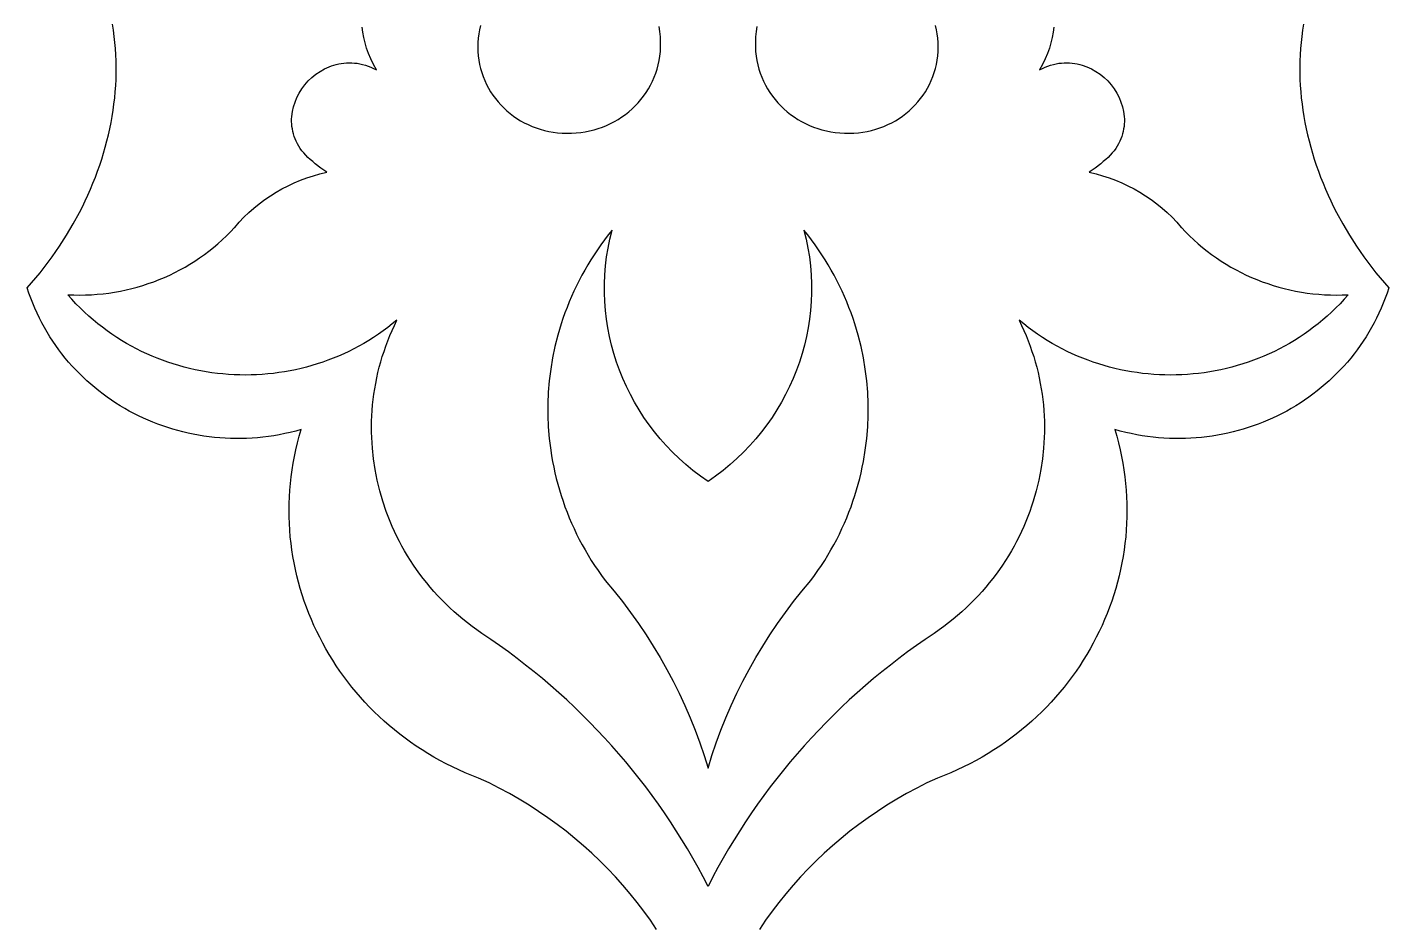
# Model space of a CAD drawing. Extents: x -50 to 50, y -409 to 409.
# Drawn here: x -42.5 to 42.5, y -267.7 to -211.7 of the extents above; entities that cross this region are included whole.
import ezdxf

# ---------------------------------------------------------------- set-up
doc = ezdxf.new("R2010")
doc.units = 0
doc.layers.add('COUCHE_1', color=18, linetype='CONTINUOUS')

msp = doc.modelspace()

# ---------------------------------------------------------------- linework, layer by layer
at = {"layer": 'COUCHE_1'}
for points in [[(-3.207, -268.056), (-3.598, -267.481), (-4.004, -266.917), (-4.425, -266.363), (-4.861, -265.821), (-5.312, -265.29), (-5.777, -264.771), (-6.257, -264.264), (-6.75, -263.77), (-7.258, -263.288), (-7.778, -262.819), (-8.312, -262.363), (-8.859, -261.921), (-9.418, -261.493), (-9.991, -261.079), (-10.575, -260.679), (-11.171, -260.293), (-11.779, -259.923), (-12.399, -259.568), (-13.029, -259.229), (-13.671, -258.905), (-14.323, -258.597), (-14.741, -258.435), (-15.152, -258.264), (-15.558, -258.085), (-15.956, -257.897), (-16.349, -257.7), (-16.735, -257.496), (-17.114, -257.283), (-17.487, -257.063), (-17.853, -256.835), (-18.212, -256.599), (-18.565, -256.356), (-18.91, -256.106), (-19.249, -255.848), (-19.58, -255.584), (-19.904, -255.312), (-20.221, -255.035), (-20.531, -254.75), (-20.833, -254.459), (-21.128, -254.162), (-21.415, -253.859), (-21.694, -253.55), (-21.966, -253.236), (-22.23, -252.915), (-22.486, -252.59), (-22.735, -252.259), (-22.975, -251.923), (-23.207, -251.581), (-23.431, -251.235), (-23.647, -250.885), (-23.854, -250.53), (-24.053, -250.17), (-24.243, -249.806), (-24.425, -249.438), (-24.599, -249.066), (-24.763, -248.691), (-24.919, -248.311), (-25.066, -247.929), (-25.204, -247.543), (-25.333, -247.153), (-25.453, -246.761), (-25.564, -246.366), (-25.665, -245.968), (-25.757, -245.568), (-25.84, -245.165), (-25.913, -244.76), (-25.977, -244.353), (-26.031, -243.943), (-26.075, -243.532), (-26.11, -243.12), (-26.134, -242.706), (-26.149, -242.29), (-26.154, -241.873), (-26.148, -241.455), (-26.133, -241.037), (-26.107, -240.617), (-26.071, -240.197), (-26.024, -239.777), (-25.967, -239.356), (-25.899, -238.935), (-25.821, -238.514), (-25.732, -238.093), (-25.632, -237.673), (-25.522, -237.253), (-25.4, -236.833), (-25.74, -236.928), (-26.08, -237.014), (-26.421, -237.091), (-26.762, -237.16), (-27.103, -237.219), (-27.443, -237.271), (-27.784, -237.313), (-28.124, -237.348), (-28.464, -237.374), (-28.803, -237.392), (-29.141, -237.401), (-29.479, -237.403), (-29.815, -237.396), (-30.15, -237.381), (-30.484, -237.359), (-30.817, -237.328), (-31.148, -237.29), (-31.478, -237.244), (-31.805, -237.191), (-32.131, -237.13), (-32.454, -237.061), (-32.776, -236.985), (-33.095, -236.902), (-33.411, -236.811), (-33.725, -236.713), (-34.036, -236.608), (-34.344, -236.495), (-34.65, -236.376), (-34.952, -236.25), (-35.25, -236.117), (-35.546, -235.977), (-35.838, -235.83), (-36.126, -235.677), (-36.41, -235.517), (-36.69, -235.35), (-36.967, -235.177), (-37.239, -234.998), (-37.506, -234.812), (-37.769, -234.62), (-38.028, -234.422), (-38.282, -234.218), (-38.531, -234.007), (-38.775, -233.791), (-39.013, -233.569), (-39.247, -233.341), (-39.475, -233.107), (-39.697, -232.867), (-39.914, -232.622), (-40.125, -232.371), (-40.33, -232.115), (-40.529, -231.853), (-40.722, -231.586), (-40.908, -231.313), (-41.088, -231.036), (-41.261, -230.753), (-41.428, -230.465), (-41.587, -230.172), (-41.74, -229.874), (-41.885, -229.571), (-42.023, -229.264), (-42.154, -228.951), (-42.277, -228.634), (-42.392, -228.313), (-42.5, -227.986), (-42.226, -227.675), (-41.958, -227.36), (-41.696, -227.04), (-41.44, -226.717), (-40.947, -226.057), (-40.48, -225.383), (-40.039, -224.694), (-39.625, -223.993), (-39.238, -223.28), (-39.055, -222.92), (-38.879, -222.557), (-38.71, -222.191), (-38.549, -221.823), (-38.395, -221.454), (-38.248, -221.082), (-38.108, -220.708), (-37.976, -220.332), (-37.852, -219.955), (-37.735, -219.577), (-37.626, -219.197), (-37.525, -218.815), (-37.432, -218.433), (-37.346, -218.05), (-37.269, -217.666), (-37.2, -217.281), (-37.139, -216.896), (-37.086, -216.511), (-37.041, -216.125), (-37.005, -215.739), (-36.977, -215.353), (-36.958, -214.967), (-36.947, -214.582), (-36.945, -214.196), (-36.952, -213.812), (-36.967, -213.428), (-36.992, -213.045), (-37.025, -212.662), (-37.068, -212.281), (-37.119, -211.901), (-37.18, -211.522)], [(-14.2, -211.603), (-14.262, -211.864), (-14.311, -212.129), (-14.346, -212.398), (-14.368, -212.671), (-14.375, -212.948), (-14.368, -213.225), (-14.346, -213.498), (-14.311, -213.767), (-14.262, -214.032), (-14.2, -214.292), (-14.125, -214.547), (-14.038, -214.797), (-13.938, -215.041), (-13.827, -215.28), (-13.705, -215.512), (-13.571, -215.737), (-13.426, -215.955), (-13.271, -216.166), (-13.107, -216.369), (-12.932, -216.564), (-12.748, -216.751), (-12.555, -216.929), (-12.353, -217.098), (-12.144, -217.258), (-11.926, -217.408), (-11.7, -217.548), (-11.468, -217.678), (-11.228, -217.796), (-10.982, -217.904), (-10.73, -218), (-10.472, -218.085), (-10.208, -218.157), (-9.939, -218.217), (-9.666, -218.265), (-9.388, -218.299), (-9.106, -218.32), (-8.82, -218.327), (-8.526, -218.327), (-8.235, -218.313), (-7.949, -218.286), (-7.666, -218.244), (-7.388, -218.19), (-7.115, -218.122), (-6.848, -218.042), (-6.586, -217.95), (-6.33, -217.846), (-6.08, -217.73), (-5.838, -217.603), (-5.602, -217.466), (-5.374, -217.317), (-5.154, -217.159), (-4.942, -216.991), (-4.738, -216.813), (-4.544, -216.626), (-4.359, -216.43), (-4.184, -216.225), (-4.019, -216.013), (-3.864, -215.792), (-3.72, -215.565), (-3.587, -215.329), (-3.466, -215.088), (-3.357, -214.839), (-3.26, -214.585), (-3.176, -214.324), (-3.105, -214.059), (-3.047, -213.788), (-3.003, -213.512), (-2.973, -213.232), (-2.958, -212.948), (-2.962, -212.623), (-2.974, -212.302), (-2.999, -211.985), (-3.039, -211.674)], [(3.039, -211.674), (2.999, -211.985), (2.974, -212.302), (2.962, -212.623), (2.958, -212.948), (2.973, -213.232), (3.003, -213.512), (3.047, -213.788), (3.105, -214.059), (3.176, -214.324), (3.26, -214.585), (3.357, -214.839), (3.466, -215.088), (3.587, -215.329), (3.72, -215.565), (3.864, -215.792), (4.019, -216.013), (4.184, -216.225), (4.359, -216.43), (4.544, -216.626), (4.738, -216.813), (4.942, -216.991), (5.154, -217.159), (5.374, -217.317), (5.602, -217.466), (5.838, -217.603), (6.08, -217.73), (6.33, -217.846), (6.586, -217.95), (6.848, -218.042), (7.115, -218.122), (7.388, -218.19), (7.666, -218.244), (7.949, -218.286), (8.235, -218.313), (8.526, -218.327), (8.82, -218.327), (9.106, -218.32), (9.388, -218.299), (9.666, -218.265), (9.939, -218.217), (10.208, -218.157), (10.472, -218.085), (10.73, -218), (10.982, -217.904), (11.228, -217.796), (11.468, -217.678), (11.7, -217.548), (11.926, -217.408), (12.144, -217.258), (12.353, -217.098), (12.555, -216.929), (12.748, -216.751), (12.932, -216.564), (13.107, -216.369), (13.271, -216.166), (13.426, -215.955), (13.571, -215.737), (13.705, -215.512), (13.827, -215.28), (13.938, -215.041), (14.038, -214.797), (14.125, -214.547), (14.2, -214.292), (14.262, -214.032), (14.311, -213.767), (14.346, -213.498), (14.368, -213.225), (14.375, -212.948), (14.368, -212.671), (14.346, -212.398), (14.311, -212.129), (14.262, -211.864), (14.2, -211.603)], [(37.18, -211.522), (37.119, -211.901), (37.068, -212.281), (37.025, -212.662), (36.992, -213.045), (36.967, -213.428), (36.952, -213.812), (36.945, -214.196), (36.947, -214.582), (36.958, -214.967), (36.977, -215.353), (37.005, -215.739), (37.041, -216.125), (37.086, -216.511), (37.139, -216.896), (37.2, -217.281), (37.269, -217.666), (37.346, -218.05), (37.432, -218.433), (37.525, -218.815), (37.626, -219.197), (37.735, -219.577), (37.852, -219.955), (37.976, -220.332), (38.108, -220.708), (38.248, -221.082), (38.395, -221.454), (38.549, -221.823), (38.71, -222.191), (38.879, -222.557), (39.055, -222.92), (39.238, -223.28), (39.625, -223.993), (40.039, -224.694), (40.48, -225.383), (40.947, -226.057), (41.44, -226.717), (41.696, -227.04), (41.958, -227.36), (42.226, -227.675), (42.5, -227.986), (42.392, -228.313), (42.277, -228.634), (42.154, -228.951), (42.023, -229.264), (41.885, -229.571), (41.74, -229.874), (41.587, -230.172), (41.428, -230.465), (41.261, -230.753), (41.088, -231.036), (40.908, -231.313), (40.722, -231.586), (40.529, -231.853), (40.33, -232.115), (40.125, -232.371), (39.914, -232.622), (39.697, -232.867), (39.475, -233.107), (39.247, -233.341), (39.013, -233.569), (38.775, -233.791), (38.531, -234.007), (38.282, -234.218), (38.028, -234.422), (37.769, -234.62), (37.506, -234.812), (37.239, -234.998), (36.967, -235.177), (36.69, -235.35), (36.41, -235.517), (36.126, -235.677), (35.838, -235.83), (35.546, -235.977), (35.25, -236.117), (34.952, -236.25), (34.65, -236.376), (34.344, -236.495), (34.036, -236.608), (33.725, -236.713), (33.411, -236.811), (33.095, -236.902), (32.776, -236.985), (32.454, -237.061), (32.131, -237.13), (31.805, -237.191), (31.478, -237.244), (31.148, -237.29), (30.817, -237.328), (30.484, -237.359), (30.15, -237.381), (29.815, -237.396), (29.479, -237.403), (29.141, -237.401), (28.803, -237.392), (28.464, -237.374), (28.124, -237.348), (27.784, -237.313), (27.443, -237.271), (27.103, -237.219), (26.762, -237.16), (26.421, -237.091), (26.08, -237.014), (25.74, -236.928), (25.4, -236.833), (25.522, -237.253), (25.632, -237.673), (25.732, -238.093), (25.821, -238.514), (25.899, -238.935), (25.967, -239.356), (26.024, -239.777), (26.071, -240.197), (26.107, -240.617), (26.133, -241.037), (26.148, -241.455), (26.154, -241.873), (26.149, -242.29), (26.134, -242.706), (26.11, -243.12), (26.075, -243.532), (26.031, -243.943), (25.977, -244.353), (25.913, -244.76), (25.84, -245.165), (25.757, -245.568), (25.665, -245.968), (25.564, -246.366), (25.453, -246.761), (25.333, -247.153), (25.204, -247.543), (25.066, -247.929), (24.919, -248.311), (24.763, -248.691), (24.599, -249.066), (24.425, -249.438), (24.243, -249.806), (24.053, -250.17), (23.854, -250.53), (23.647, -250.885), (23.431, -251.235), (23.207, -251.581), (22.975, -251.923), (22.735, -252.259), (22.486, -252.59), (22.23, -252.915), (21.966, -253.236), (21.694, -253.55), (21.415, -253.859), (21.128, -254.162), (20.833, -254.459), (20.531, -254.75), (20.221, -255.035), (19.904, -255.312), (19.58, -255.584), (19.249, -255.848), (18.91, -256.106), (18.565, -256.356), (18.212, -256.599), (17.853, -256.835), (17.487, -257.063), (17.114, -257.283), (16.735, -257.496), (16.349, -257.7), (15.956, -257.897), (15.558, -258.085), (15.152, -258.264), (14.741, -258.435), (14.323, -258.597), (13.671, -258.905), (13.029, -259.229), (12.399, -259.568), (11.779, -259.923), (11.171, -260.293), (10.575, -260.679), (9.991, -261.079), (9.418, -261.493), (8.859, -261.921), (8.312, -262.363), (7.778, -262.819), (7.258, -263.288), (6.75, -263.77), (6.257, -264.264), (5.777, -264.771), (5.312, -265.29), (4.861, -265.821), (4.425, -266.363), (4.004, -266.917), (3.598, -267.481), (3.207, -268.056)], [(21.595, -211.701), (21.553, -212.028), (21.493, -212.357), (21.413, -212.688), (21.314, -213.022), (21.193, -213.358), (21.052, -213.695), (20.89, -214.034), (20.705, -214.373), (20.877, -214.286), (21.049, -214.208), (21.221, -214.14), (21.392, -214.083), (21.563, -214.035), (21.733, -213.996), (21.903, -213.966), (22.071, -213.946), (22.238, -213.934), (22.404, -213.93), (22.568, -213.935), (22.73, -213.948), (22.891, -213.969), (23.049, -213.997), (23.205, -214.033), (23.359, -214.076), (23.659, -214.182), (23.947, -214.315), (24.222, -214.471), (24.482, -214.651), (24.726, -214.851), (24.954, -215.069), (25.162, -215.305), (25.351, -215.557), (25.518, -215.822), (25.662, -216.099), (25.782, -216.386), (25.877, -216.681), (25.945, -216.983), (25.984, -217.29), (25.992, -217.445), (25.994, -217.6), (25.987, -217.755), (25.972, -217.911), (25.949, -218.066), (25.918, -218.222), (25.878, -218.376), (25.83, -218.53), (25.773, -218.683), (25.707, -218.834), (25.632, -218.984), (25.548, -219.132), (25.454, -219.279), (25.35, -219.423), (25.236, -219.565), (25.113, -219.705), (24.979, -219.841), (24.835, -219.975), (24.68, -220.105), (24.515, -220.232), (24.163, -220.506), (23.805, -220.767), (24.223, -220.866), (24.635, -220.982), (25.041, -221.114), (25.44, -221.263), (25.833, -221.427), (26.218, -221.607), (26.595, -221.802), (26.964, -222.013), (27.323, -222.238), (27.673, -222.478), (28.013, -222.733), (28.343, -223.002), (28.662, -223.284), (28.969, -223.581), (29.263, -223.891), (29.546, -224.214), (29.557, -224.226), (29.807, -224.49), (30.064, -224.746), (30.327, -224.995), (30.597, -225.236), (30.873, -225.468), (31.155, -225.693), (31.443, -225.909), (31.737, -226.117), (32.036, -226.317), (32.34, -226.508), (32.65, -226.691), (32.964, -226.865), (33.283, -227.03), (33.607, -227.187), (33.934, -227.335), (34.266, -227.474), (34.602, -227.603), (34.941, -227.724), (35.284, -227.836), (35.63, -227.938), (35.979, -228.031), (36.331, -228.115), (36.686, -228.189), (37.043, -228.253), (37.403, -228.308), (37.764, -228.353), (38.128, -228.389), (38.493, -228.414), (38.859, -228.43), (39.227, -228.435), (39.596, -228.43), (39.966, -228.415), (39.715, -228.699), (39.458, -228.974), (39.195, -229.24), (38.927, -229.499), (38.654, -229.749), (38.376, -229.991), (38.093, -230.225), (37.806, -230.45), (37.514, -230.667), (37.217, -230.876), (36.916, -231.077), (36.612, -231.269), (36.303, -231.453), (35.991, -231.629), (35.675, -231.797), (35.356, -231.957), (35.033, -232.108), (34.708, -232.251), (34.38, -232.386), (34.049, -232.512), (33.715, -232.631), (33.38, -232.741), (33.042, -232.843), (32.702, -232.937), (32.36, -233.022), (32.017, -233.1), (31.672, -233.169), (31.326, -233.23), (30.979, -233.283), (30.631, -233.328), (30.281, -233.364), (29.932, -233.393), (29.582, -233.413), (29.231, -233.425), (28.881, -233.429), (28.53, -233.425), (28.18, -233.412), (27.83, -233.392), (27.481, -233.363), (27.132, -233.326), (26.785, -233.281), (26.438, -233.228), (26.093, -233.167), (25.749, -233.097), (25.406, -233.02), (25.066, -232.934), (24.727, -232.84), (24.39, -232.738), (24.056, -232.628), (23.724, -232.51), (23.395, -232.384), (23.068, -232.25), (22.744, -232.108), (22.424, -231.957), (22.107, -231.799), (21.793, -231.632), (21.483, -231.457), (21.176, -231.274), (20.874, -231.083), (20.575, -230.885), (20.281, -230.678), (19.992, -230.462), (19.707, -230.239), (19.427, -230.008), (19.58, -230.327), (19.725, -230.648), (19.862, -230.971), (19.992, -231.296), (20.113, -231.623), (20.227, -231.952), (20.333, -232.281), (20.431, -232.613), (20.521, -232.945), (20.604, -233.279), (20.678, -233.614), (20.745, -233.949), (20.805, -234.285), (20.856, -234.622), (20.9, -234.96), (20.936, -235.298), (20.965, -235.636), (20.986, -235.974), (20.999, -236.312), (21.005, -236.651), (21.003, -236.989), (20.994, -237.326), (20.954, -238), (20.883, -238.671), (20.783, -239.338), (20.653, -240), (20.495, -240.657), (20.307, -241.306), (20.202, -241.628), (20.09, -241.948), (19.971, -242.265), (19.845, -242.581), (19.711, -242.894), (19.571, -243.204), (19.423, -243.512), (19.269, -243.816), (19.107, -244.118), (18.939, -244.417), (18.763, -244.713), (18.58, -245.005), (18.391, -245.294), (18.194, -245.579), (17.991, -245.861), (17.781, -246.138), (17.563, -246.412), (17.339, -246.682), (17.109, -246.948), (16.871, -247.209), (16.627, -247.466), (16.376, -247.719), (16.118, -247.966), (15.853, -248.209), (15.582, -248.447), (15.305, -248.68), (15.02, -248.908), (14.729, -249.131), (14.431, -249.348), (14.127, -249.56), (13.564, -249.939), (13.008, -250.327), (12.459, -250.724), (11.918, -251.128), (11.383, -251.54), (10.856, -251.961), (10.336, -252.389), (9.824, -252.825), (9.32, -253.269), (8.823, -253.72), (8.334, -254.179), (7.852, -254.645), (7.379, -255.118), (6.913, -255.599), (6.456, -256.086), (6.007, -256.581), (5.566, -257.082), (5.133, -257.59), (4.709, -258.105), (4.294, -258.627), (3.887, -259.154), (3.488, -259.689), (3.099, -260.229), (2.718, -260.776), (2.346, -261.329), (1.983, -261.887), (1.63, -262.452), (1.285, -263.023), (0.95, -263.599), (0.624, -264.18), (0.307, -264.768), (0, -265.36), (-0.307, -264.768), (-0.624, -264.18), (-0.95, -263.599), (-1.285, -263.023), (-1.63, -262.452), (-1.983, -261.887), (-2.346, -261.329), (-2.718, -260.776), (-3.099, -260.229), (-3.488, -259.689), (-3.887, -259.154), (-4.294, -258.627), (-4.709, -258.105), (-5.133, -257.59), (-5.566, -257.082), (-6.007, -256.581), (-6.456, -256.086), (-6.913, -255.599), (-7.379, -255.118), (-7.852, -254.645), (-8.334, -254.179), (-8.823, -253.72), (-9.32, -253.269), (-9.824, -252.825), (-10.336, -252.389), (-10.856, -251.961), (-11.383, -251.54), (-11.918, -251.128), (-12.459, -250.724), (-13.008, -250.327), (-13.564, -249.939), (-14.127, -249.56), (-14.431, -249.348), (-14.729, -249.131), (-15.02, -248.908), (-15.305, -248.68), (-15.582, -248.447), (-15.853, -248.209), (-16.118, -247.966), (-16.376, -247.719), (-16.627, -247.466), (-16.871, -247.209), (-17.109, -246.948), (-17.339, -246.682), (-17.563, -246.412), (-17.781, -246.138), (-17.991, -245.861), (-18.194, -245.579), (-18.391, -245.294), (-18.58, -245.005), (-18.763, -244.713), (-18.939, -244.417), (-19.107, -244.118), (-19.269, -243.816), (-19.423, -243.512), (-19.571, -243.204), (-19.711, -242.894), (-19.845, -242.581), (-19.971, -242.265), (-20.09, -241.948), (-20.307, -241.306), (-20.495, -240.657), (-20.653, -240), (-20.783, -239.338), (-20.883, -238.671), (-20.954, -238), (-20.994, -237.326), (-21.003, -236.989), (-21.005, -236.651), (-20.999, -236.312), (-20.986, -235.974), (-20.965, -235.636), (-20.936, -235.298), (-20.9, -234.96), (-20.856, -234.622), (-20.805, -234.285), (-20.745, -233.949), (-20.678, -233.614), (-20.604, -233.279), (-20.521, -232.945), (-20.431, -232.613), (-20.333, -232.281), (-20.227, -231.952), (-20.113, -231.623), (-19.992, -231.296), (-19.862, -230.971), (-19.725, -230.648), (-19.58, -230.327), (-19.427, -230.008), (-19.707, -230.239), (-19.992, -230.462), (-20.281, -230.678), (-20.575, -230.885), (-20.874, -231.083), (-21.176, -231.274), (-21.483, -231.457), (-21.793, -231.632), (-22.107, -231.799), (-22.424, -231.957), (-22.744, -232.108), (-23.068, -232.25), (-23.395, -232.384), (-23.724, -232.51), (-24.056, -232.628), (-24.39, -232.738), (-24.727, -232.84), (-25.066, -232.934), (-25.406, -233.02), (-25.749, -233.097), (-26.093, -233.167), (-26.438, -233.228), (-26.785, -233.281), (-27.132, -233.326), (-27.481, -233.363), (-27.83, -233.392), (-28.18, -233.412), (-28.53, -233.425), (-28.881, -233.429), (-29.231, -233.425), (-29.582, -233.413), (-29.932, -233.393), (-30.281, -233.364), (-30.631, -233.328), (-30.979, -233.283), (-31.326, -233.23), (-31.672, -233.169), (-32.017, -233.1), (-32.36, -233.022), (-32.702, -232.937), (-33.042, -232.843), (-33.38, -232.741), (-33.715, -232.631), (-34.049, -232.512), (-34.38, -232.386), (-34.708, -232.251), (-35.033, -232.108), (-35.356, -231.957), (-35.675, -231.797), (-35.991, -231.629), (-36.303, -231.453), (-36.612, -231.269), (-36.916, -231.077), (-37.217, -230.876), (-37.514, -230.667), (-37.806, -230.45), (-38.093, -230.225), (-38.376, -229.991), (-38.654, -229.749), (-38.927, -229.499), (-39.195, -229.24), (-39.458, -228.974), (-39.715, -228.699), (-39.966, -228.415), (-39.596, -228.43), (-39.227, -228.435), (-38.859, -228.43), (-38.493, -228.414), (-38.128, -228.389), (-37.764, -228.353), (-37.403, -228.308), (-37.043, -228.253), (-36.686, -228.189), (-36.331, -228.115), (-35.979, -228.031), (-35.63, -227.938), (-35.284, -227.836), (-34.941, -227.724), (-34.602, -227.603), (-34.266, -227.474), (-33.934, -227.335), (-33.607, -227.187), (-33.283, -227.03), (-32.964, -226.865), (-32.65, -226.691), (-32.34, -226.508), (-32.036, -226.317), (-31.737, -226.117), (-31.443, -225.909), (-31.155, -225.693), (-30.873, -225.468), (-30.597, -225.236), (-30.327, -224.995), (-30.064, -224.746), (-29.807, -224.49), (-29.557, -224.226), (-29.546, -224.214), (-29.263, -223.891), (-28.969, -223.581), (-28.662, -223.284), (-28.343, -223.002), (-28.013, -222.733), (-27.673, -222.478), (-27.323, -222.238), (-26.964, -222.013), (-26.595, -221.802), (-26.218, -221.607), (-25.833, -221.427), (-25.44, -221.263), (-25.041, -221.114), (-24.635, -220.982), (-24.223, -220.866), (-23.805, -220.767), (-24.163, -220.506), (-24.515, -220.232), (-24.68, -220.105), (-24.835, -219.975), (-24.979, -219.841), (-25.113, -219.705), (-25.236, -219.565), (-25.35, -219.423), (-25.454, -219.279), (-25.548, -219.132), (-25.632, -218.984), (-25.707, -218.834), (-25.773, -218.683), (-25.83, -218.53), (-25.878, -218.376), (-25.918, -218.222), (-25.949, -218.066), (-25.972, -217.911), (-25.987, -217.755), (-25.994, -217.6), (-25.992, -217.445), (-25.984, -217.29), (-25.945, -216.983), (-25.877, -216.681), (-25.782, -216.386), (-25.662, -216.099), (-25.518, -215.822), (-25.351, -215.557), (-25.162, -215.305), (-24.954, -215.069), (-24.726, -214.851), (-24.482, -214.651), (-24.222, -214.471), (-23.947, -214.315), (-23.659, -214.182), (-23.51, -214.126), (-23.359, -214.076), (-23.205, -214.033), (-23.049, -213.997), (-22.891, -213.969), (-22.73, -213.948), (-22.568, -213.935), (-22.404, -213.93), (-22.238, -213.934), (-22.071, -213.946), (-21.903, -213.966), (-21.733, -213.996), (-21.563, -214.035), (-21.392, -214.083), (-21.221, -214.14), (-21.049, -214.208), (-20.877, -214.286), (-20.705, -214.373), (-20.89, -214.034), (-21.052, -213.695), (-21.193, -213.358), (-21.314, -213.022), (-21.413, -212.688), (-21.493, -212.357), (-21.553, -212.028), (-21.595, -211.701)]]:
    msp.add_lwpolyline(points, dxfattribs=at)
msp.add_lwpolyline([(0, -257.985), (0.248, -257.185), (0.517, -256.392), (0.807, -255.607), (1.118, -254.83), (1.449, -254.061), (1.802, -253.301), (2.174, -252.55), (2.567, -251.808), (2.98, -251.077), (3.413, -250.355), (3.865, -249.645), (4.337, -248.945), (4.828, -248.257), (5.339, -247.581), (5.868, -246.917), (6.416, -246.266), (6.645, -245.955), (6.866, -245.64), (7.079, -245.323), (7.285, -245.002), (7.484, -244.679), (7.675, -244.352), (7.858, -244.023), (8.033, -243.691), (8.202, -243.357), (8.362, -243.02), (8.515, -242.681), (8.661, -242.339), (8.799, -241.996), (8.929, -241.65), (9.052, -241.303), (9.168, -240.954), (9.276, -240.604), (9.376, -240.252), (9.469, -239.898), (9.554, -239.543), (9.632, -239.187), (9.703, -238.83), (9.821, -238.114), (9.91, -237.394), (9.969, -236.673), (9.998, -235.95), (9.998, -235.227), (9.968, -234.505), (9.908, -233.785), (9.819, -233.068), (9.7, -232.353), (9.552, -231.644), (9.374, -230.939), (9.275, -230.589), (9.168, -230.241), (9.053, -229.894), (8.931, -229.55), (8.802, -229.207), (8.666, -228.867), (8.522, -228.528), (8.371, -228.193), (8.213, -227.859), (8.047, -227.528), (7.875, -227.2), (7.694, -226.875), (7.507, -226.552), (7.313, -226.233), (7.111, -225.916), (6.902, -225.603), (6.685, -225.294), (6.462, -224.988), (6.231, -224.685), (5.993, -224.386), (6.129, -224.942), (6.241, -225.499), (6.331, -226.057), (6.399, -226.616), (6.444, -227.174), (6.467, -227.731), (6.468, -228.287), (6.447, -228.841), (6.405, -229.393), (6.341, -229.941), (6.257, -230.486), (6.151, -231.027), (6.025, -231.562), (5.879, -232.093), (5.712, -232.617), (5.526, -233.135), (5.319, -233.646), (5.093, -234.149), (4.848, -234.644), (4.584, -235.13), (4.301, -235.607), (3.999, -236.074), (3.678, -236.53), (3.34, -236.976), (2.983, -237.41), (2.609, -237.831), (2.216, -238.24), (1.807, -238.636), (1.38, -239.017), (0.937, -239.385), (0.477, -239.737), (0, -240.073), (-0.477, -239.737), (-0.937, -239.385), (-1.38, -239.017), (-1.807, -238.636), (-2.216, -238.24), (-2.609, -237.831), (-2.983, -237.41), (-3.34, -236.976), (-3.678, -236.53), (-3.999, -236.074), (-4.301, -235.607), (-4.584, -235.13), (-4.848, -234.644), (-5.093, -234.149), (-5.319, -233.646), (-5.526, -233.135), (-5.712, -232.617), (-5.879, -232.093), (-6.025, -231.562), (-6.151, -231.027), (-6.257, -230.486), (-6.341, -229.941), (-6.405, -229.393), (-6.447, -228.841), (-6.468, -228.287), (-6.467, -227.731), (-6.444, -227.174), (-6.399, -226.616), (-6.331, -226.057), (-6.241, -225.499), (-6.129, -224.942), (-5.993, -224.386), (-6.231, -224.685), (-6.462, -224.988), (-6.685, -225.294), (-6.902, -225.603), (-7.111, -225.916), (-7.313, -226.233), (-7.507, -226.552), (-7.694, -226.875), (-7.875, -227.2), (-8.047, -227.528), (-8.213, -227.859), (-8.371, -228.193), (-8.522, -228.528), (-8.666, -228.867), (-8.802, -229.207), (-8.931, -229.55), (-9.053, -229.894), (-9.168, -230.241), (-9.275, -230.589), (-9.374, -230.939), (-9.552, -231.644), (-9.7, -232.353), (-9.819, -233.068), (-9.908, -233.785), (-9.968, -234.505), (-9.998, -235.227), (-9.998, -235.95), (-9.969, -236.673), (-9.91, -237.394), (-9.821, -238.114), (-9.766, -238.472), (-9.703, -238.83), (-9.632, -239.187), (-9.554, -239.543), (-9.469, -239.898), (-9.376, -240.252), (-9.276, -240.604), (-9.168, -240.954), (-9.052, -241.303), (-8.929, -241.65), (-8.799, -241.996), (-8.661, -242.339), (-8.515, -242.681), (-8.362, -243.02), (-8.202, -243.357), (-8.033, -243.691), (-7.858, -244.023), (-7.675, -244.352), (-7.484, -244.679), (-7.285, -245.002), (-7.079, -245.323), (-6.866, -245.64), (-6.645, -245.955), (-6.416, -246.266), (-5.868, -246.917), (-5.339, -247.581), (-4.828, -248.257), (-4.337, -248.945), (-3.865, -249.645), (-3.413, -250.355), (-2.98, -251.077), (-2.567, -251.808), (-2.174, -252.55), (-1.802, -253.301), (-1.449, -254.061), (-1.118, -254.83), (-0.807, -255.607), (-0.517, -256.392), (-0.248, -257.185)], close=True, dxfattribs=at)

doc.saveas('drawing.dxf')
